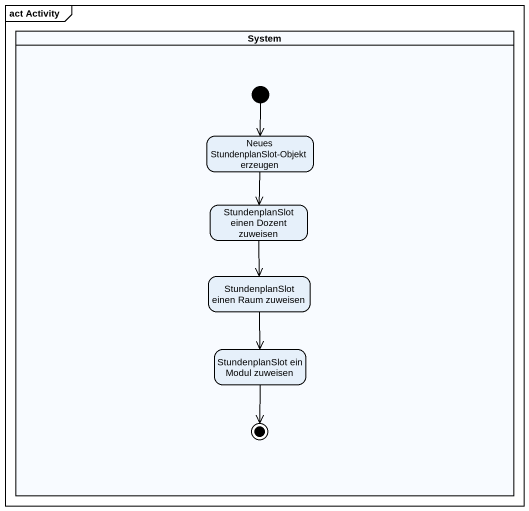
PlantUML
@startuml
mainframe act Activity
hide empty description
state System <<partition>> {
  state "Neues StundenplanSlot-Objekt erzeugen" as Neues_StundenplanSlot
  state "StundenplanSlot einen Dozent zuweisen" as StundenplanSlot_einen
  state "StundenplanSlot einen Raum zuweisen" as StundenplanSlot_einen_Raum
  state "StundenplanSlot ein Modul zuweisen" as StundenplanSlot_ein_Modul
  [*] --> Neues_StundenplanSlot
  StundenplanSlot_ein_Modul --> [*]
}
Neues_StundenplanSlot --> StundenplanSlot_einen
StundenplanSlot_einen --> StundenplanSlot_einen_Raum
StundenplanSlot_einen_Raum --> StundenplanSlot_ein_Modul
@enduml
